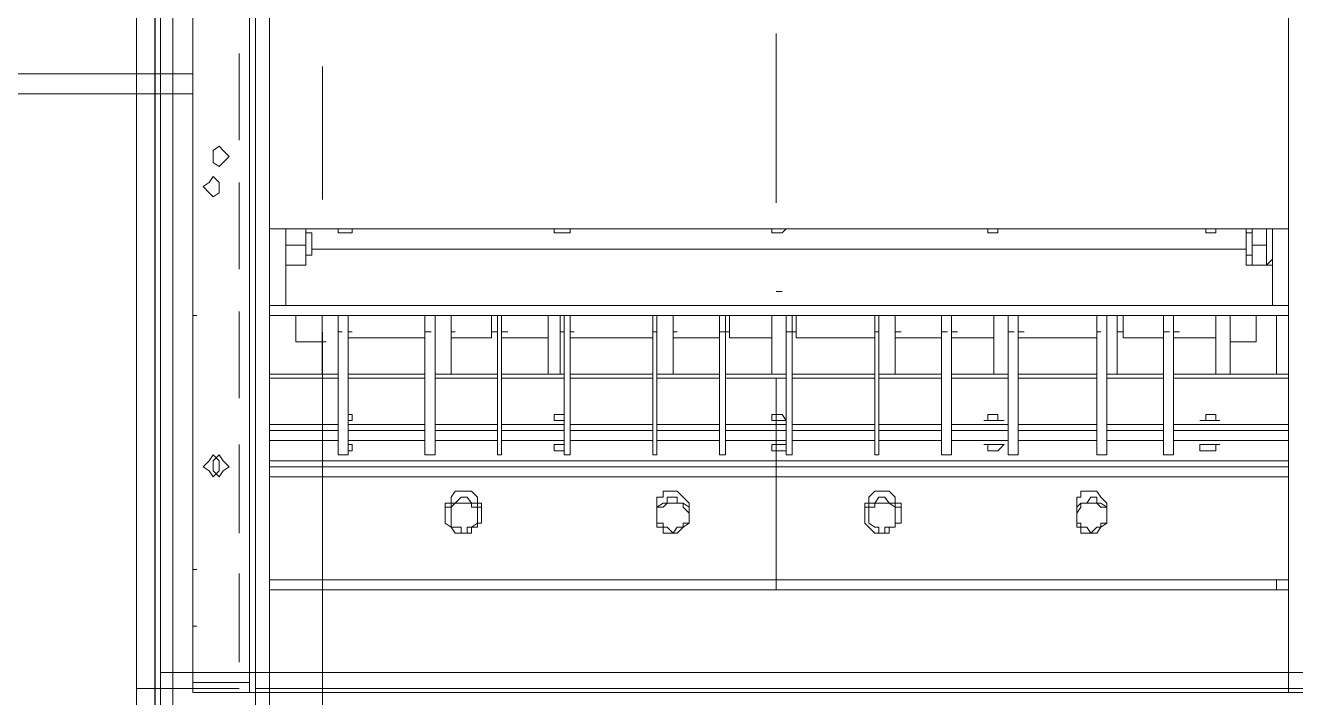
# Model space of a CAD drawing. Header units: millimetres. Extents: x 3220 to 226993, y 817 to 176024.
# Drawn here: x 28587 to 29498, y 121157 to 121640 of the extents above; entities that cross this region are included whole.
import ezdxf

# ---------------------------------------------------------------- set-up
doc = ezdxf.new("R2010")
doc.units = ezdxf.units.MM
doc.linetypes.add('AXES', pattern=[50.8, 31.75, -6.35, 6.35, -6.35])
doc.layers.add('Axe', color=1, linetype='AXES', lineweight=9)

# ---------------------------------------------------------------- blocks, each defined once
blk = doc.blocks.new("SYST7ME D'AXE")
at = {"layer": 'Axe', "ltscale": 15}
blk.add_line((3000, 18500), (3000, -6500), dxfattribs=at)
blk = doc.blocks.new('Level +8 m')
blk.add_lwpolyline([(2880, -9750), (7080, -9750), (7080, -8250), (2880, -8250)], close=True)
blk.add_blockref("SYST7ME D'AXE", (0, -18000))
blk = doc.blocks.new('ligne broyeur T')
at = {"color": 7, "linetype": 'Continuous', "lineweight": 5, "true_color": 0x000007}
for points in [[(659.64, -2550.32), (659.64, 1329.41)], [(655.3, -1795.21), (662.53, -1795.21), (662.53, -1809.67)], [(648.07, -1809.67), (-652.41, -1809.67)], [(662.53, -1809.67), (59.31, -1809.67)], [(130.19, -1809.67), (329.82, -1809.67)], [(329.82, -2540.19), (329.82, -1809.67)], [(384.79, -1821.24), (384.79, -1809.67)], [(384.79, -1809.67), (384.79, -2540.19)], [(392.02, -1809.67), (392.02, -2540.19)], [(433.97, -1809.67), (433.97, -1892.13)], [(436.87, -1892.13), (436.87, -1809.67)], [(470.14, -1809.67), (470.14, -1892.13)], [(474.48, -1892.13), (474.48, -1809.67)], [(496.18, -1809.67), (496.18, -2540.19)], [(500.52, -2540.19), (500.52, -1809.67)], [(507.75, -2540.19), (507.75, -1809.67)], [(581.53, -2540.19), (581.53, -1809.67)], [(662.53, -1809.67), (588.76, -1809.67)], [(588.76, -1809.67), (588.76, -2540.19)], [(662.53, -1809.67), (662.53, -2540.19)], [(384.79, -1821.24), (329.82, -1821.24)], [(329.82, -1821.24), (329.82, -1825.58)], [(355.86, -1825.58), (351.52, -1821.24)], [(355.86, -1825.58), (355.86, -1821.24)], [(433.97, -1818.35), (392.02, -1818.35)], [(588.76, -1818.35), (581.53, -1818.35)], [(659.64, -1818.35), (659.64, -1880.55)], [(341.39, -1825.58), (329.82, -1825.58)], [(355.86, -1825.58), (341.39, -1825.58), (341.39, -1835.71)], [(355.86, -1825.58), (355.86, -1835.71), (341.39, -1835.71)], [(329.82, -1835.71), (341.39, -1835.71)], [(332.71, -1840.05), (332.71, -1835.71)], [(332.71, -1840.05), (332.71, -1835.71)], [(348.63, -1840.05), (348.63, -1835.71)], [(348.63, -1840.05), (348.63, -1835.71)], [(355.86, -1835.71), (355.86, -1840.05)], [(410.83, -1851.62), (410.83, -1832.82)], [(329.82, -1840.05), (351.52, -1840.05), (351.52, -1840.05)], [(344.29, -2509.82), (344.29, -1840.05)], [(351.52, -1840.05), (355.86, -1840.05)], [(392.02, -1851.62), (410.83, -1851.62), (410.83, -1851.62)], [(433.97, -1851.62), (433.97, -1861.75), (392.02, -1861.75)], [(433.97, -1851.62), (392.02, -1851.62), (392.02, -1851.62)], [(329.82, -1873.32), (329.82, -1868.98), (332.71, -1868.98), (332.71, -1861.75), (329.82, -1861.75), (329.82, -1858.86)], [(407.94, -1861.75), (407.94, -1892.13), (392.02, -1892.13)], [(392.02, -1892.13), (491.84, -1892.13)], [(403.6, -1892.13), (403.6, -1887.79)], [(491.84, -1899.36), (491.84, -1892.13)], [(392.02, -1899.36), (491.84, -1899.36)], [(392.02, -1899.36), (407.94, -1899.36)], [(403.6, -1899.36), (403.6, -1895.02)], [(407.94, -1928.29), (407.94, -1899.36)], [(433.97, -1899.36), (433.97, -1939.86)], [(436.87, -1939.86), (436.87, -1899.36)], [(470.14, -1899.36), (470.14, -1939.86)], [(474.48, -1939.86), (474.48, -1899.36)], [(659.64, -1910.93), (659.64, -1973.13)], [(392.02, -1928.29), (407.94, -1928.29)], [(403.6, -1932.63), (403.6, -1928.29)], [(392.02, -1939.86), (433.97, -1939.86), (433.97, -1932.63), (392.02, -1932.63)], [(392.02, -1947.1), (491.84, -1947.1)], [(407.94, -1947.1), (392.02, -1947.1)], [(403.6, -1947.1), (403.6, -1944.2)], [(407.94, -2003.51), (407.94, -1947.1)], [(433.97, -1939.86), (491.84, -1939.86)], [(433.97, -1947.1), (433.97, -2003.51)], [(436.87, -2003.51), (436.87, -1947.1)], [(470.14, -1947.1), (470.14, -2003.51)], [(474.48, -2003.51), (474.48, -1947.1)], [(491.84, -1947.1), (491.84, -1939.86)], [(529.45, -1939.86), (526.56, -1939.86), (522.22, -1944.2), (517.88, -1947.1), (517.88, -1958.67), (522.22, -1958.67), (522.22, -1961.56), (529.45, -1961.56)], [(529.45, -1961.56), (541.02, -1961.56), (541.02, -1958.67), (543.91, -1958.67), (543.91, -1954.33), (548.25, -1951.44), (543.91, -1947.1), (543.91, -1944.2), (541.02, -1944.2), (541.02, -1939.86), (529.45, -1939.86), (529.45, -1944.2), (526.56, -1947.1), (526.56, -1958.67), (529.45, -1958.67), (533.79, -1961.56), (536.68, -1961.56)], [(536.68, -1939.86), (529.45, -1939.86)], [(403.6, -2003.51), (403.6, -1999.17)], [(392.02, -2003.51), (491.84, -2003.51)], [(407.94, -2003.51), (392.02, -2003.51)], [(392.02, -2010.75), (491.84, -2010.75)], [(433.97, -2020.87), (433.97, -2010.75), (392.02, -2010.75)], [(403.6, -2010.75), (403.6, -2006.41)], [(433.97, -2010.75), (433.97, -2051.25)], [(436.87, -2051.25), (436.87, -2010.75)], [(470.14, -2010.75), (470.14, -2051.25)], [(474.48, -2051.25), (474.48, -2010.75)], [(491.84, -2010.75), (491.84, -2003.51)], [(659.64, -2006.41), (659.64, -2065.72)], [(329.82, -2028.1), (329.82, -2025.21), (332.71, -2025.21), (332.71, -2017.98), (329.82, -2017.98), (329.82, -2013.64)], [(433.97, -2020.87), (392.02, -2020.87)], [(407.94, -2051.25), (407.94, -2020.87)], [(403.6, -2051.25), (403.6, -2046.91)], [(392.02, -2051.25), (491.84, -2051.25)], [(392.02, -2051.25), (407.94, -2051.25)], [(403.6, -2058.48), (403.6, -2054.14)], [(491.84, -2058.48), (491.84, -2051.25)], [(392.02, -2058.48), (491.84, -2058.48)], [(392.02, -2091.75), (407.94, -2091.75), (407.94, -2058.48), (392.02, -2058.48)], [(433.97, -2058.48), (433.97, -2103.33)], [(436.87, -2103.33), (436.87, -2058.48)], [(470.14, -2058.48), (470.14, -2103.33)], [(474.48, -2103.33), (474.48, -2058.48)], [(392.02, -2103.33), (433.97, -2103.33), (433.97, -2091.75), (392.02, -2091.75)], [(403.6, -2091.75), (403.6, -2087.41)], [(529.45, -2087.41), (526.56, -2087.41), (526.56, -2091.75), (522.22, -2091.75), (517.88, -2096.09), (517.88, -2106.22), (522.22, -2110.56), (526.56, -2110.56), (526.56, -2113.45), (529.45, -2113.45)], [(536.68, -2087.41), (529.45, -2087.41)], [(403.6, -2106.22), (403.6, -2103.33)], [(433.97, -2103.33), (491.84, -2103.33)], [(491.84, -2106.22), (491.84, -2103.33)], [(659.64, -2098.99), (659.64, -2162.64)], [(392.02, -2106.22), (491.84, -2106.22)], [(407.94, -2106.22), (407.94, -2162.64), (392.02, -2162.64)], [(392.02, -2106.22), (407.94, -2106.22)], [(433.97, -2106.22), (433.97, -2165.53)], [(436.87, -2165.53), (436.87, -2106.22)], [(470.14, -2106.22), (470.14, -2165.53)], [(474.48, -2165.53), (474.48, -2106.22)], [(529.45, -2113.45), (536.68, -2113.45)], [(392.02, -2165.53), (491.84, -2165.53)], [(403.6, -2165.53), (403.6, -2162.64)], [(403.6, -2169.87), (403.6, -2165.53)], [(491.84, -2169.87), (491.84, -2165.53)], [(329.82, -2180), (332.71, -2180), (332.71, -2172.76), (329.82, -2169.87)], [(374.66, -2177.1), (374.66, -2172.76)], [(392.02, -2169.87), (491.84, -2169.87)], [(392.02, -2180), (433.97, -2180), (433.97, -2169.87), (392.02, -2169.87)], [(433.97, -2169.87), (433.97, -2213.27)], [(436.87, -2213.27), (436.87, -2169.87)], [(470.14, -2169.87), (470.14, -2213.27)], [(474.48, -2213.27), (474.48, -2169.87)], [(481.71, -2169.87), (481.71, -2213.27)], [(481.71, -2213.27), (481.71, -2169.87)], [(189.5, -2177.1), (311.01, -2177.1)], [(407.94, -2180), (407.94, -2210.37), (392.02, -2210.37)], [(436.87, -2177.1), (588.76, -2177.1), (588.76, -2177.1)], [(659.64, -2191.57), (659.64, -2255.22)], [(403.6, -2213.27), (403.6, -2210.37)], [(392.02, -2213.27), (491.84, -2213.27)], [(392.02, -2217.61), (491.84, -2217.61)], [(392.02, -2217.61), (407.94, -2217.61), (407.94, -2217.61)], [(403.6, -2217.61), (403.6, -2213.27)], [(407.94, -2250.88), (407.94, -2217.61)], [(433.97, -2217.61), (433.97, -2262.45)], [(436.87, -2262.45), (436.87, -2217.61)], [(470.14, -2217.61), (470.14, -2262.45)], [(474.48, -2262.45), (474.48, -2217.61)], [(491.84, -2217.61), (491.84, -2213.27)], [(529.45, -2239.31), (526.56, -2239.31), (522.22, -2243.65), (517.88, -2247.99), (517.88, -2258.11), (522.22, -2258.11), (522.22, -2262.45), (529.45, -2262.45)], [(529.45, -2239.31), (536.68, -2239.31), (529.45, -2239.31), (526.56, -2243.65), (526.56, -2247.99), (522.22, -2247.99), (522.22, -2255.22), (526.56, -2255.22), (526.56, -2258.11), (529.45, -2262.45), (543.91, -2262.45), (543.91, -2258.11), (548.25, -2258.11), (548.25, -2247.99), (543.91, -2243.65), (541.02, -2239.31), (536.68, -2239.31)], [(403.6, -2250.88), (403.6, -2247.99)], [(433.97, -2250.88), (392.02, -2250.88)], [(392.02, -2262.45), (433.97, -2262.45), (433.97, -2250.88)], [(392.02, -2250.88), (407.94, -2250.88)], [(392.02, -2265.34), (491.84, -2265.34)], [(392.02, -2265.34), (407.94, -2265.34)], [(403.6, -2265.34), (403.6, -2262.45)], [(407.94, -2324.65), (407.94, -2265.34)], [(433.97, -2262.45), (491.84, -2262.45)], [(433.97, -2265.34), (433.97, -2324.65)], [(436.87, -2324.65), (436.87, -2265.34)], [(470.14, -2265.34), (470.14, -2324.65)], [(474.48, -2324.65), (474.48, -2265.34)], [(491.84, -2265.34), (491.84, -2262.45)], [(529.45, -2262.45), (536.68, -2262.45), (536.68, -2262.45)], [(659.64, -2284.15), (659.64, -2347.8)], [(403.6, -2324.65), (403.6, -2321.76)], [(329.82, -2336.23), (332.71, -2336.23), (332.71, -2324.65), (329.82, -2324.65)], [(392.02, -2324.65), (491.84, -2324.65)], [(392.02, -2324.65), (407.94, -2324.65)], [(392.02, -2328.99), (491.84, -2328.99)], [(403.6, -2331.89), (403.6, -2328.99)], [(433.97, -2328.99), (433.97, -2373.84)], [(436.87, -2373.84), (436.87, -2328.99)], [(462.91, -2328.99), (462.91, -2336.23), (467.25, -2336.23), (467.25, -2328.99)], [(470.14, -2328.99), (470.14, -2373.84)], [(474.48, -2373.84), (474.48, -2328.99)], [(484.6, -2328.99), (484.6, -2336.23), (488.94, -2336.23), (488.94, -2328.99)], [(491.84, -2328.99), (491.84, -2324.65), (491.84, -2324.65)], [(433.97, -2340.57), (433.97, -2331.89), (392.02, -2331.89)], [(433.97, -2340.57), (392.02, -2340.57)], [(407.94, -2373.84), (407.94, -2340.57)], [(392.02, -2373.84), (491.84, -2373.84)], [(392.02, -2373.84), (407.94, -2373.84)], [(392.02, -2376.73), (491.84, -2376.73)], [(403.6, -2373.84), (403.6, -2369.5)], [(403.6, -2381.07), (403.6, -2376.73)], [(433.97, -2376.73), (433.97, -2421.57)], [(436.87, -2421.57), (436.87, -2376.73)], [(470.14, -2376.73), (470.14, -2421.57)], [(474.48, -2421.57), (474.48, -2376.73)], [(491.84, -2376.73), (491.84, -2373.84)], [(392.02, -2381.07), (407.94, -2381.07), (407.94, -2410), (392.02, -2410)], [(659.64, -2381.07), (659.64, -2443.27)], [(536.68, -2388.3), (526.56, -2388.3), (526.56, -2391.2), (522.22, -2391.2), (517.88, -2395.54), (517.88, -2407.11), (522.22, -2410), (526.56, -2410), (526.56, -2414.34), (529.45, -2414.34)], [(433.97, -2410), (392.02, -2410)], [(392.02, -2421.57), (433.97, -2421.57), (433.97, -2410)], [(403.6, -2410), (403.6, -2407.11)], [(433.97, -2421.57), (491.84, -2421.57)], [(491.84, -2428.81), (491.84, -2421.57)], [(529.45, -2414.34), (536.68, -2414.34), (536.68, -2414.34)], [(392.02, -2428.81), (491.84, -2428.81)], [(407.94, -2483.78), (407.94, -2428.81), (392.02, -2428.81)], [(403.6, -2428.81), (403.6, -2424.47)], [(433.97, -2428.81), (433.97, -2483.78)], [(436.87, -2483.78), (436.87, -2428.81)], [(470.14, -2428.81), (470.14, -2483.78)], [(474.48, -2483.78), (474.48, -2428.81)], [(659.64, -2473.65), (659.64, -2535.85)], [(329.82, -2491.01), (332.71, -2491.01), (332.71, -2480.88), (329.82, -2480.88)], [(392.02, -2483.78), (491.84, -2483.78)], [(392.02, -2483.78), (407.94, -2483.78)], [(403.6, -2483.78), (403.6, -2480.88)], [(467.25, -2483.78), (467.25, -2480.88), (462.91, -2480.88), (462.91, -2483.78)], [(488.94, -2483.78), (488.94, -2480.88), (484.6, -2480.88), (484.6, -2483.78)], [(491.84, -2491.01), (491.84, -2483.78)], [(392.02, -2491.01), (491.84, -2491.01)], [(392.02, -2491.01), (433.97, -2491.01), (433.97, -2502.58), (392.02, -2502.58)], [(403.6, -2491.01), (403.6, -2488.12)], [(433.97, -2491.01), (433.97, -2540.19)], [(436.87, -2540.19), (436.87, -2491.01)], [(462.91, -2491.01), (467.25, -2491.01), (467.25, -2491.01)], [(470.14, -2491.01), (470.14, -2540.19)], [(474.48, -2540.19), (474.48, -2491.01)], [(484.6, -2491.01), (488.94, -2491.01), (488.94, -2491.01)], [(410.83, -2502.58), (392.02, -2502.58)], [(392.02, -2521.39), (410.83, -2521.39), (410.83, -2502.58)], [(410.83, -2502.58), (410.83, -2499.69)], [(348.63, -2514.16), (348.63, -2509.82), (332.71, -2509.82)], [(332.71, -2509.82), (332.71, -2514.16)], [(341.39, -2514.16), (329.82, -2514.16), (351.52, -2514.16)], [(332.71, -2514.16), (348.63, -2514.16), (348.63, -2514.16)], [(355.86, -2514.16), (341.39, -2514.16), (341.39, -2528.62)], [(355.86, -2514.16), (355.86, -2528.62), (351.52, -2528.62)], [(355.86, -2514.16), (351.52, -2514.16)], [(410.83, -2521.39), (392.02, -2521.39)], [(410.83, -2521.39), (410.83, -2517.05)], [(384.79, -2528.62), (329.82, -2528.62)], [(341.39, -2528.62), (329.82, -2528.62), (329.82, -2528.62)], [(355.86, -2528.62), (341.39, -2528.62), (341.39, -2528.62)], [(384.79, -2540.19), (384.79, -2528.62)], [(726.18, -2540.19), (-726.18, -2540.19)], [(662.53, -2540.19), (59.31, -2540.19)], [(130.19, -2540.19), (329.82, -2540.19)], [(662.53, -2540.19), (588.76, -2540.19)], [(662.53, -2540.19), (662.53, -2554.66)], [(-1084.93, -2635.67), (-1084.93, -2550.32), (1084.93, -2550.32)], [(662.53, -2554.66), (59.31, -2554.66)], [(111.39, -2554.66), (655.3, -2554.66)], [(655.3, -2554.66), (655.3, -2595.16), (662.53, -2595.16)], [(662.53, -2554.66), (655.3, -2554.66), (655.3, -2595.16)], [(662.53, -2595.16), (662.53, -2554.66)], [(266.17, -2561.89), (203.97, -2561.89)], [(358.75, -2561.89), (296.55, -2561.89)], [(451.33, -2561.89), (389.13, -2561.89)], [(548.25, -2561.89), (484.6, -2561.89)], [(640.83, -2561.89), (577.19, -2561.89)], [(659.64, -2580.7), (659.64, -2561.89), (659.64, -2561.89)], [(659.64, -2566.23), (659.64, -2618.31), (659.64, -2618.31)], [(111.39, -2595.16), (655.3, -2595.16)], [(218.43, -2602.4), (218.43, -2595.16), (218.43, -2595.16)], [(232.9, -2602.4), (232.9, -2595.16), (232.9, -2595.16)], [(392.02, -2595.16), (351.52, -2595.16), (351.52, -2595.16)], [(392.02, -2595.16), (392.02, -2592.27), (392.02, -2592.27)], [(574.29, -2595.16), (574.29, -2592.27), (574.29, -2592.27)], [(614.8, -2595.16), (574.29, -2595.16)], [(614.8, -2595.16), (614.8, -2592.27)], [(659.64, -2606.74), (659.64, -2587.93)], [(218.43, -2654.47), (218.43, -2602.4)], [(232.9, -2654.47), (232.9, -2602.4)], [(726.18, -2618.31), (-726.18, -2618.31)], [(232.9, -2618.31), (700.14, -2618.31)], [(659.64, -2635.67), (659.64, -2618.31)], [(1084.93, -2635.67), (-1084.93, -2635.67)], [(218.43, -2754.29), (218.43, -2654.47)], [(232.9, -2754.29), (232.9, -2654.47)]]:
    blk.add_lwpolyline(points, dxfattribs=at)
at = {"color": 7, "linetype": 'Continuous', "lineweight": 15, "true_color": 0x000007}
blk.add_lwpolyline([(648.07, -332.71), (648.07, -2618.31)], dxfattribs=at)
at = {"color": 7, "linetype": 'Continuous', "lineweight": 5, "true_color": 0x000007}
for points in [[(481.71, -1809.67), (481.71, -1892.13)], [(410.83, -1832.82), (392.02, -1832.82)], [(332.71, -1840.05), (348.63, -1840.05)], [(467.25, -1858.86), (467.25, -1861.75), (462.91, -1861.75), (462.91, -1868.98), (467.25, -1868.98), (467.25, -1873.32)], [(484.6, -1858.86), (484.6, -1873.32), (488.94, -1873.32), (488.94, -1861.75), (484.6, -1861.75)], [(481.71, -1899.36), (481.71, -1939.86)], [(481.71, -1947.1), (481.71, -2003.51)], [(536.68, -1939.86), (529.45, -1939.86), (526.56, -1944.2), (526.56, -1947.1), (522.22, -1947.1), (522.22, -1951.44), (526.56, -1954.33), (526.56, -1958.67), (529.45, -1961.56), (543.91, -1961.56), (543.91, -1958.67), (548.25, -1958.67), (548.25, -1947.1), (543.91, -1944.2), (541.02, -1939.86)], [(481.71, -2010.75), (481.71, -2051.25)], [(467.25, -2013.64), (467.25, -2017.98), (462.91, -2017.98), (462.91, -2025.21), (467.25, -2025.21), (467.25, -2028.1)], [(484.6, -2013.64), (484.6, -2028.1), (484.6, -2025.21), (488.94, -2025.21), (488.94, -2017.98)], [(481.71, -2058.48), (481.71, -2103.33)], [(536.68, -2087.41), (529.45, -2087.41), (529.45, -2091.75), (526.56, -2091.75), (526.56, -2096.09), (522.22, -2098.99), (522.22, -2103.33), (526.56, -2106.22), (526.56, -2110.56), (529.45, -2110.56), (529.45, -2113.45), (541.02, -2113.45), (543.91, -2110.56), (548.25, -2106.22), (548.25, -2096.09), (543.91, -2096.09), (543.91, -2091.75), (541.02, -2091.75), (541.02, -2087.41)], [(536.68, -2091.75), (529.45, -2091.75), (526.56, -2096.09), (526.56, -2106.22), (529.45, -2106.22), (529.45, -2110.56), (541.02, -2110.56), (543.91, -2106.22), (543.91, -2103.33), (548.25, -2103.33), (548.25, -2098.99), (543.91, -2098.99), (543.91, -2091.75)], [(481.71, -2106.22), (481.71, -2165.53)], [(467.25, -2169.87), (462.91, -2172.76), (462.91, -2180), (467.25, -2180)], [(484.6, -2169.87), (484.6, -2180), (488.94, -2180), (488.94, -2169.87)], [(481.71, -2217.61), (481.71, -2262.45)], [(536.68, -2239.31), (533.79, -2239.31), (529.45, -2243.65), (526.56, -2243.65), (526.56, -2255.22), (529.45, -2258.11), (529.45, -2262.45), (541.02, -2262.45), (541.02, -2258.11), (543.91, -2258.11), (543.91, -2255.22), (548.25, -2250.88), (543.91, -2247.99), (543.91, -2243.65), (541.02, -2243.65), (541.02, -2239.31)], [(481.71, -2265.34), (481.71, -2324.65)], [(481.71, -2328.99), (481.71, -2373.84)], [(481.71, -2376.73), (481.71, -2421.57)], [(536.68, -2388.3), (529.45, -2388.3), (529.45, -2391.2), (526.56, -2391.2), (526.56, -2395.54), (522.22, -2398.43), (522.22, -2402.77), (526.56, -2407.11), (526.56, -2410), (529.45, -2410), (529.45, -2414.34), (541.02, -2414.34), (543.91, -2410), (548.25, -2407.11), (548.25, -2395.54), (543.91, -2395.54), (543.91, -2391.2), (541.02, -2391.2), (541.02, -2388.3)], [(536.68, -2410), (543.91, -2410), (543.91, -2402.77), (548.25, -2402.77), (548.25, -2398.43), (543.91, -2398.43), (543.91, -2395.54), (541.02, -2391.2), (529.45, -2391.2), (529.45, -2395.54), (526.56, -2395.54), (526.56, -2407.11), (529.45, -2410)], [(481.71, -2428.81), (481.71, -2483.78)], [(481.71, -2491.01), (481.71, -2540.19)], [(284.98, -2576.36), (282.08, -2573.47), (277.74, -2569.13), (273.4, -2573.47), (270.51, -2576.36), (273.4, -2580.7), (282.08, -2580.7)], [(507.75, -2576.36), (503.41, -2573.47), (500.52, -2569.13), (496.18, -2573.47), (491.84, -2576.36), (496.18, -2580.7), (503.41, -2580.7)]]:
    blk.add_lwpolyline(points, close=True, dxfattribs=at)
at = {"color": 7, "linetype": 'Continuous', "lineweight": 15, "true_color": 0x000007}
for points in [[(299.44, -2587.93), (303.78, -2583.59), (306.67, -2580.7), (303.78, -2576.36), (296.55, -2576.36), (292.21, -2580.7), (296.55, -2583.59)], [(500.52, -2587.93), (503.41, -2583.59), (507.75, -2580.7), (503.41, -2576.36), (496.18, -2576.36), (491.84, -2580.7), (496.18, -2583.59)]]:
    blk.add_lwpolyline(points, close=True, dxfattribs=at)
at = {"color": 11, "linetype": 'Continuous', "lineweight": 9, "true_color": 0x00000b}
blk.add_lwpolyline([(-600.33, -2609.63), (899.77, -2609.63)], dxfattribs=at)
blk = doc.blocks.new('ligne broyeur T 2')
at = {"color": 34}
blk.add_blockref('ligne broyeur T', (11.57, 610.46), dxfattribs=at)

msp = doc.modelspace()

# ---------------------------------------------------------------- block references
at = {"color": 2}
msp.add_blockref('Level +8 m', (25800.02, 130825.49), dxfattribs=at)
at = {"rotation": 270}
msp.add_blockref('ligne broyeur T 2', (30691.94, 121834.89), dxfattribs=at)

doc.saveas('drawing.dxf')
